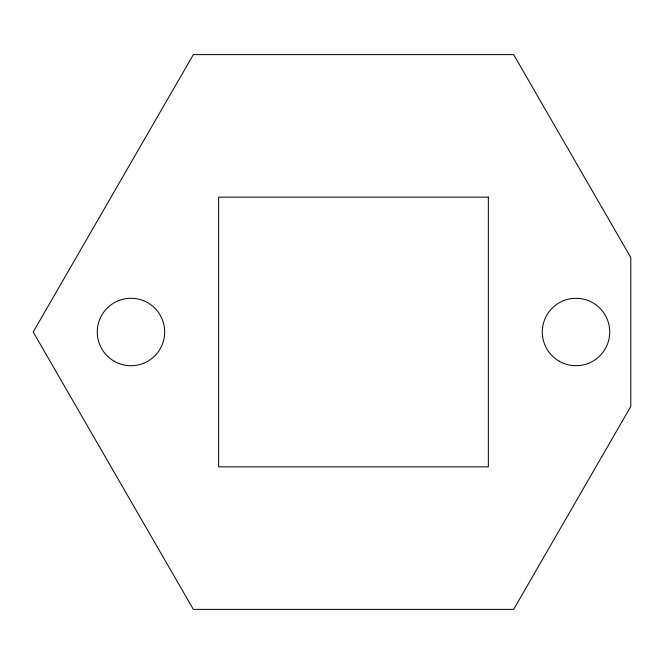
<?xml version="1.0" encoding="UTF-8"?>
<svg xmlns="http://www.w3.org/2000/svg" width="664" height="664" viewBox="0 0 664 664"><rect width="100%" height="100%" fill="white"/><g stroke="black" fill="none" stroke-linecap="round" stroke-linejoin="round"><path stroke-width="1" d="M193.348 54.614L33.2 332L193.348 609.386L513.637 609.386L630.8 406.459L630.8 257.541L513.637 54.614L193.348 54.614M488.355 197.142L218.63 197.142L218.63 466.858L488.355 466.858L488.355 197.142M114.117 361.199A33.715 33.715 0 0 0 164.689 332A33.715 33.715 0 0 0 114.117 302.801A33.715 33.715 0 0 0 114.117 361.199M559.154 361.199A33.715 33.715 0 0 0 609.726 332A33.715 33.715 0 0 0 559.154 302.801A33.715 33.715 0 0 0 559.154 361.199"/></g></svg>
